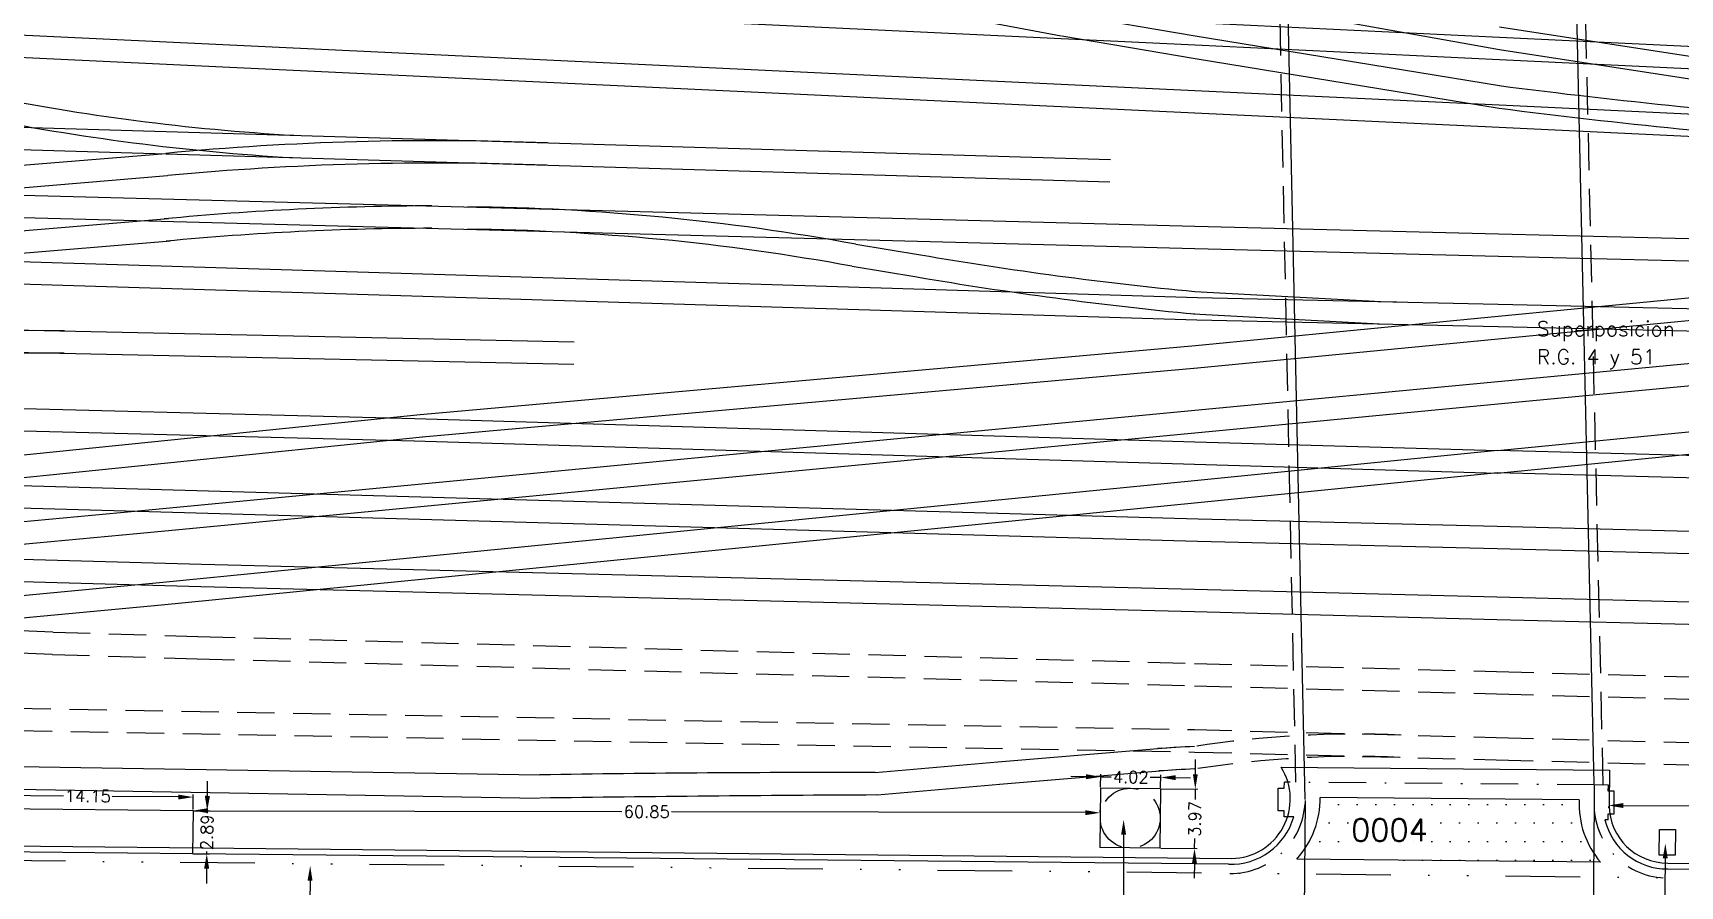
# Model space of a CAD drawing. Header units: metres. Extents: x -2640 to -492, y 2614 to 2999.
# Drawn here: x -1727.9 to -1617.4, y 2697.9 to 2755.2 of the extents above; entities that cross this region are included whole.
import ezdxf

# ---------------------------------------------------------------- set-up
doc = ezdxf.new("R2010")
doc.units = ezdxf.units.M
doc.header["$LTSCALE"] = 10
doc.header["$MEASUREMENT"] = 0
for name, pattern in [('DASHDOT2', [0.5, 0.25, -0.125, 0, -0.125]), ('DASHED2', [0.375, 0.25, -0.125]), ('DIVIDE', [1.25, 0.5, -0.25, 0, -0.25, 0, -0.25]), ('HIDDEN', [0.375, 0.25, -0.125])]:
    doc.linetypes.add(name, pattern=pattern)
doc.layers.get('DEFPOINTS').update_dxf_attribs({"linetype": 'CONTINUOUS'})
for name, color, linetype in [('CALLES', 2, 'CONTINUOUS'), ('COTAS', 2, 'CONTINUOUS'), ('EDIFICIOS', 4, 'CONTINUOUS'), ('HABILITA', 181, 'CONTINUOUS'), ('LIMITE', 2, 'DASHDOT2'), ('PROYEC', 2, 'HIDDEN'), ('TEXT-02', 2, 'CONTINUOUS'), ('TEXT-03', 3, 'CONTINUOUS'), ('Titulo (Solo límites)', 102, 'DIVIDE'), ('TMR', 220, 'CONTINUOUS'), ('VIAS', 1, 'CONTINUOUS')]:
    doc.layers.add(name, color=color, linetype=linetype)
doc.styles.add('ROMANS', font='romans.shx')
doc.dimstyles.new('CHICAS', dxfattribs={"dimtxt": 0.8, "dimasz": 1, "dimexe": 0.18, "dimexo": 0.0625, "dimgap": 0.09, "dimtad": 0, "dimzin": 0, "dimdsep": 46, "dimtxsty": 'ROMANS', "dimcen": 0.09, "dimclrd": 1, "dimclre": 1, "dimclrt": 7, "dimadec": 0, "dimazin": 0, "dimtfac": 1, "dimtmove": 2, "dimatfit": 3, "dimfxl": 0, "dimtolj": 1, "dimtzin": 0, "dimarcsym": 0})

# ---------------------------------------------------------------- blocks, each defined once
blk = doc.blocks.new('*D290')
at = {"layer": 'COTAS', "color": 1, "lineweight": -2}
for p, q in [((-1621.2, 2703.33), (-1558.18, 2703.09)), ((-1622.2, 2703.27), (-1622.2, 2703.16)), ((-1491.12, 2702.82), (-1554.15, 2703.07)), ((-1490.12, 2702.76), (-1490.13, 2702.64))]:
    blk.add_line(p, q, dxfattribs=at)
at = {"layer": 'COTAS', "color": 1}
for points in [[(-1621.2, 2703.5), (-1621.2, 2703.17), (-1622.2, 2703.34)], [(-1491.12, 2702.99), (-1491.13, 2702.66), (-1490.12, 2702.82)]]:
    blk.add_solid(points, dxfattribs=at)
at = {"layer": 'DEFPOINTS', "color": 0}
for p in [(-1622.2, 2703.34), (-1622.2, 2703.34), (-1490.12, 2702.82)]:
    blk.add_point(p, dxfattribs=at)
at = {"layer": 'COTAS', "color": 7, "insert": (-1556.16, 2703.08), "char_height": 0.8, "attachment_point": 5, "rotation": 359.7758, "style": 'ROMANS'}
blk.add_mtext('\\A1;132.08', dxfattribs=at)
blk = doc.blocks.new('*D293')
at = {"layer": 'COTAS', "color": 1, "lineweight": -2}
for p, q in [((-1642.54, 2703.67), (-1642.61, 2696.25)), ((-1814.76, 2700.45), (-1814.78, 2697.91)), ((-1813.78, 2698.08), (-1733.82, 2697.31)), ((-1643.61, 2696.44), (-1729.79, 2697.27))]:
    blk.add_line(p, q, dxfattribs=at)
at = {"layer": 'COTAS', "color": 1}
for points in [[(-1813.78, 2698.25), (-1813.78, 2697.91), (-1814.78, 2698.09)], [(-1643.61, 2696.6), (-1643.61, 2696.27), (-1642.61, 2696.43)]]:
    blk.add_solid(points, dxfattribs=at)
at = {"layer": 'DEFPOINTS', "color": 0}
for p in [(-1642.54, 2703.73), (-1814.76, 2700.52), (-1642.61, 2696.43)]:
    blk.add_point(p, dxfattribs=at)
at = {"layer": 'COTAS', "color": 7, "insert": (-1731.81, 2697.29), "char_height": 0.8, "attachment_point": 5, "rotation": 359.4468, "style": 'ROMANS'}
blk.add_mtext('\\A1;172.18', dxfattribs=at)
blk = doc.blocks.new('*D294')
at = {"layer": 'COTAS', "color": 1, "lineweight": -2}
for p, q in [((-1642.54, 2703.67), (-1642.61, 2696.22)), ((-1623.16, 2703.48), (-1623.23, 2696.03)), ((-1641.61, 2696.39), (-1634.55, 2696.32)), ((-1624.23, 2696.22), (-1631.29, 2696.29))]:
    blk.add_line(p, q, dxfattribs=at)
at = {"layer": 'COTAS', "color": 1}
for points in [[(-1641.61, 2696.56), (-1641.61, 2696.23), (-1642.61, 2696.4)], [(-1624.23, 2696.38), (-1624.23, 2696.05), (-1623.23, 2696.21)]]:
    blk.add_solid(points, dxfattribs=at)
at = {"layer": 'DEFPOINTS', "color": 0}
for p in [(-1642.54, 2703.73), (-1623.16, 2703.54), (-1642.61, 2696.4)]:
    blk.add_point(p, dxfattribs=at)
at = {"layer": 'COTAS', "color": 7, "insert": (-1632.92, 2696.3), "char_height": 0.8, "attachment_point": 5, "rotation": 359.4205, "style": 'ROMANS'}
blk.add_mtext('\\A1;19.38', dxfattribs=at)
blk = doc.blocks.new('*D295')
at = {"layer": 'COTAS', "color": 1, "lineweight": -2}
for p, q in [((-1657.25, 2705.27), (-1658.25, 2705.28)), ((-1656.26, 2704.56), (-1656.25, 2705.44)), ((-1656.25, 2705.26), (-1655.55, 2705.25)), ((-1652.23, 2705.22), (-1652.93, 2705.22)), ((-1652.24, 2704.52), (-1652.23, 2705.4)), ((-1651.23, 2705.21), (-1650.23, 2705.2))]:
    blk.add_line(p, q, dxfattribs=at)
at = {"layer": 'COTAS', "color": 1}
for points in [[(-1657.25, 2705.44), (-1657.25, 2705.1), (-1656.25, 2705.26)], [(-1651.23, 2705.37), (-1651.23, 2705.04), (-1652.23, 2705.22)]]:
    blk.add_solid(points, dxfattribs=at)
at = {"layer": 'DEFPOINTS', "color": 0}
for p in [(-1656.26, 2704.49), (-1656.25, 2705.26), (-1652.24, 2704.45)]:
    blk.add_point(p, dxfattribs=at)
at = {"layer": 'COTAS', "color": 7, "insert": (-1654.24, 2705.24), "char_height": 0.8, "attachment_point": 5, "rotation": 359.4066, "style": 'ROMANS'}
blk.add_mtext('\\A1;4.02', dxfattribs=at)
blk = doc.blocks.new('*D296')
at = {"layer": 'COTAS', "color": 1, "lineweight": -2}
for p, q in [((-1649.9, 2705.43), (-1649.89, 2706.43)), ((-1652.18, 2704.45), (-1649.73, 2704.43)), ((-1649.91, 2704.43), (-1649.92, 2703.75)), ((-1649.96, 2700.46), (-1649.95, 2701.13)), ((-1652.22, 2700.48), (-1649.78, 2700.46)), ((-1649.97, 2699.46), (-1649.98, 2698.46))]:
    blk.add_line(p, q, dxfattribs=at)
at = {"layer": 'COTAS', "color": 1}
for points in [[(-1650.07, 2705.43), (-1649.74, 2705.43), (-1649.91, 2704.43)], [(-1650.13, 2699.46), (-1649.8, 2699.46), (-1649.96, 2700.46)]]:
    blk.add_solid(points, dxfattribs=at)
at = {"layer": 'DEFPOINTS', "color": 0}
for p in [(-1652.24, 2704.45), (-1652.28, 2700.48), (-1649.96, 2700.46)]:
    blk.add_point(p, dxfattribs=at)
at = {"layer": 'COTAS', "color": 7, "insert": (-1649.94, 2702.44), "char_height": 0.8, "attachment_point": 5, "rotation": 89.4066, "style": 'ROMANS'}
blk.add_mtext('\\A1;3.97', dxfattribs=at)
blk = doc.blocks.new('*D297')
at = {"layer": 'COTAS', "color": 1, "lineweight": -2}
for p, q in [((-1717.13, 2703.06), (-1717.13, 2703.17)), ((-1716.13, 2702.99), (-1688.37, 2702.93)), ((-1657.28, 2702.86), (-1685.03, 2702.92)), ((-1656.28, 2702.92), (-1656.28, 2703.03))]:
    blk.add_line(p, q, dxfattribs=at)
at = {"layer": 'COTAS', "color": 1}
for points in [[(-1716.13, 2703.16), (-1716.13, 2702.83), (-1717.13, 2702.99)], [(-1657.28, 2703.02), (-1657.28, 2702.69), (-1656.28, 2702.85)]]:
    blk.add_solid(points, dxfattribs=at)
at = {"layer": 'DEFPOINTS', "color": 0}
for p in [(-1717.13, 2702.99), (-1656.28, 2702.85), (-1656.28, 2702.85)]:
    blk.add_point(p, dxfattribs=at)
at = {"layer": 'COTAS', "color": 7, "insert": (-1686.7, 2702.92), "char_height": 0.8, "attachment_point": 5, "rotation": 359.8662, "style": 'ROMANS'}
blk.add_mtext('\\A1;60.85', dxfattribs=at)
blk = doc.blocks.new('*D300')
at = {"layer": 'COTAS', "color": 1, "lineweight": -2}
for p, q in [((-1716.17, 2703.98), (-1716.16, 2704.98)), ((-1717.07, 2702.99), (-1716, 2702.98)), ((-1716.18, 2702.98), (-1716.18, 2702.83)), ((-1717.09, 2700.1), (-1716.03, 2700.09)), ((-1716.21, 2700.1), (-1716.21, 2700.25)), ((-1716.22, 2699.1), (-1716.23, 2698.1))]:
    blk.add_line(p, q, dxfattribs=at)
at = {"layer": 'COTAS', "color": 1}
for points in [[(-1716.34, 2703.99), (-1716, 2703.98), (-1716.18, 2702.98)], [(-1716.39, 2699.1), (-1716.05, 2699.09), (-1716.21, 2700.1)]]:
    blk.add_solid(points, dxfattribs=at)
at = {"layer": 'DEFPOINTS', "color": 0}
for p in [(-1717.13, 2702.99), (-1717.16, 2700.1), (-1716.21, 2700.1)]:
    blk.add_point(p, dxfattribs=at)
at = {"layer": 'COTAS', "color": 7, "insert": (-1716.2, 2701.54), "char_height": 0.8, "attachment_point": 5, "rotation": 89.4066, "style": 'ROMANS'}
blk.add_mtext('\\A1;2.89', dxfattribs=at)
blk = doc.blocks.new('*D302')
at = {"layer": 'COTAS', "color": 1, "lineweight": -2}
for p, q in [((-1731.28, 2703.2), (-1731.27, 2704.22)), ((-1730.27, 2704.03), (-1725.83, 2703.99)), ((-1718.12, 2703.91), (-1722.56, 2703.95)), ((-1717.13, 2703.06), (-1717.12, 2704.08))]:
    blk.add_line(p, q, dxfattribs=at)
at = {"layer": 'COTAS', "color": 1}
for points in [[(-1730.27, 2704.2), (-1730.27, 2703.87), (-1731.27, 2704.04)], [(-1718.12, 2704.07), (-1718.12, 2703.74), (-1717.12, 2703.9)]]:
    blk.add_solid(points, dxfattribs=at)
at = {"layer": 'DEFPOINTS', "color": 0}
for p in [(-1717.12, 2703.9), (-1731.28, 2703.14), (-1717.13, 2702.99)]:
    blk.add_point(p, dxfattribs=at)
at = {"layer": 'COTAS', "color": 7, "insert": (-1724.19, 2703.97), "char_height": 0.8, "attachment_point": 5, "rotation": 359.4066, "style": 'ROMANS'}
blk.add_mtext('\\A1;14.15', dxfattribs=at)

msp = doc.modelspace()

# ---------------------------------------------------------------- hatches: boundary and pattern name
at = {"layer": 'HABILITA'}
h = msp.add_hatch(dxfattribs=at)
h.set_pattern_fill('DOTS', color=256, scale=20, style=0)
h.set_pattern_definition([(0, (-2264.68, 1649.6632), (0.625, 1.25), [0, -1.25])])
h.paths.add_polyline_path([(-1622.721, 2699.527, -0.1944542), (-1624.151, 2703.722), (-1641.538, 2703.883, -0.19139), (-1643.105, 2699.738)])

# ---------------------------------------------------------------- linework, layer by layer
at = {"layer": 'CALLES'}
for p, q in [((-1642.537, 2703.734), (-1644.242, 2783.221)), ((-1623.146, 2704.796), (-1624.875, 2781.207))]:
    msp.add_line(p, q, dxfattribs=at)
at = {"layer": 'COTAS'}
for p, q in [((-1644.354, 2702.979), (-1644.339, 2704.509)), ((-1644.339, 2704.509), (-1643.939, 2704.505)), ((-1643.939, 2704.505), (-1643.935, 2704.905)), ((-1623.147, 2704.713), (-1623.159, 2703.476)), ((-1622.202, 2704.704), (-1623.147, 2704.713)), ((-1622.206, 2704.304), (-1622.202, 2704.704)), ((-1621.806, 2704.3), (-1622.206, 2704.304)), ((-1621.821, 2702.77), (-1621.806, 2704.3)), ((-1643.954, 2702.975), (-1644.354, 2702.979)), ((-1643.958, 2702.575), (-1643.954, 2702.975)), ((-1622.225, 2702.374), (-1622.221, 2702.774)), ((-1622.221, 2702.774), (-1621.821, 2702.77))]:
    msp.add_line(p, q, dxfattribs=at)
at = {"layer": 'COTAS', "color": 1}
for p, q in [((-1654.716, 2701.384), (-1654.716, 2689.872)), ((-1709.285, 2698.295), (-1709.352, 2691.83))]:
    msp.add_line(p, q, dxfattribs=at)
for points in [[(-1654.883, 2701.384), (-1654.55, 2701.384), (-1654.716, 2702.384)], [(-1709.451, 2698.297), (-1709.118, 2698.294), (-1709.274, 2699.295)]]:
    msp.add_solid(points, dxfattribs=at)
at = {"layer": 'EDIFICIOS', "color": 2, "linetype": 'HIDDEN'}
for p, q in [((-1643.164, 2704.901), (-1644.756, 2781.652)), ((-1622.547, 2704.707), (-1624.294, 2781.228))]:
    msp.add_line(p, q, dxfattribs=at)
at = {"layer": 'EDIFICIOS'}
for p, q in [((-1656.259, 2704.494), (-1656.3, 2700.525)), ((-1652.239, 2704.453), (-1656.259, 2704.494)), ((-1652.239, 2704.453), (-1652.28, 2700.483)), ((-1731.277, 2703.141), (-1717.128, 2702.995)), ((-1717.128, 2702.995), (-1717.157, 2700.105)), ((-1717.157, 2700.105), (-1748.186, 2700.426)), ((-1652.28, 2700.483), (-1656.3, 2700.525))]:
    msp.add_line(p, q, dxfattribs=at)
at = {"layer": 'EDIFICIOS', "color": 2}
for p, q in [((-1643.308, 2702.568), (-1643.958, 2702.575)), ((-1622.225, 2702.374), (-1622.431, 2702.376)), ((-1647.684, 2699.395), (-1717.157, 2700.105)), ((-1618.211, 2699.08), (-1490.179, 2697.754))]:
    msp.add_line(p, q, dxfattribs=at)
at = {"layer": 'EDIFICIOS'}
msp.add_lwpolyline([(-1618.774, 2701.728), (-1617.703, 2701.718), (-1617.72, 2700.002), (-1618.79, 2700.013)], close=True, dxfattribs=at)
at = {"layer": 'EDIFICIOS', "color": 2}
for centre, radius, start, end in [((-1647.516, 2703.768), 4.376, 267.79, 344.09083), ((-1618.268, 2703.357), 4.278, 193.25244, 270.76577)]:
    msp.add_arc(centre, radius, start, end, dxfattribs=at)
at = {"layer": 'HABILITA'}
for p, q in [((-1624.151, 2703.722), (-1641.538, 2703.883)), ((-1622.721, 2699.527), (-1643.105, 2699.738))]:
    msp.add_line(p, q, dxfattribs=at)
for centre, radius, start, end in [((-1647.537, 2703.782), 6, 317.61811, 0.95738), ((-1618.246, 2703.394), 5.914, 176.82101, 220.83734)]:
    msp.add_arc(centre, radius, start, end, dxfattribs=at)
at = {"layer": 'LIMITE', "color": 2}
msp.add_line((-1623.147, 2704.713), (-1643.935, 2704.905), dxfattribs=at)
at = {"layer": 'LIMITE'}
for centre, radius, start, end in [((-1647.537, 2703.782), 5, 269.40657, 359.44676), ((-1618.246, 2703.394), 4.914, 178.12199, 270.35071)]:
    msp.add_arc(centre, radius, start, end, dxfattribs=at)
at = {"layer": 'PROYEC'}
msp.add_circle((-1654.269, 2702.489), 2.01, dxfattribs=at)
at = {"layer": 'TEXT-03', "color": 1}
msp.add_line((-1618.389, 2699.794), (-1618.485, 2689.881), dxfattribs=at)
msp.add_solid([(-1618.556, 2699.796), (-1618.223, 2699.792), (-1618.38, 2700.794)], dxfattribs=at)
at = {"layer": 'Titulo (Solo límites)'}
msp.add_line((-1395.504, 2696.173), (-1872.069, 2701.109), dxfattribs=at)
at = {"layer": 'TMR'}
msp.add_lwpolyline([(-2132.086, 2704.804), (-2090.082, 2704.723), (-2078.439, 2704.602), (-1897.447, 2702.372), (-1872.058, 2702.109), (-1647.461, 2699.783, 0.5831844), (-1644.148, 2705.907), (-1622.137, 2705.704), (-1622.16, 2703.331, 0.41183), (-1618.215, 2699.48), (-1394.675, 2697.165), (-1394.494, 2696.212), (-1354.311, 2695.796), (-1354.263, 2695.566), (-1342.074, 2695.669), (-1296.837, 2695.201), (-1288.166, 2695.111), (-1270.845, 2694.541), (-1237.168, 2694.193), (-1237.025, 2694.871), (-1193.88, 2693.742)], format="xyb", dxfattribs=at)
at = {"layer": 'VIAS'}
for p, q in [((-1812.036, 2762.08), (-1649.926, 2754.354)), ((-1649.923, 2757.709), (-1629.504, 2754.059)), ((-1669.283, 2756.916), (-1658.899, 2754.965)), ((-1658.622, 2756.439), (-1649.926, 2754.974)), ((-1649.925, 2755.856), (-1629.5, 2754.882)), ((-1629.496, 2755.576), (-1594.235, 2750.131)), ((-1731.139, 2755.144), (-1649.929, 2751.303)), ((-1658.871, 2754.96), (-1649.927, 2753.453)), ((-1649.926, 2754.974), (-1629.516, 2751.626)), ((-1649.926, 2754.354), (-1629.507, 2753.381)), ((-1629.5, 2754.882), (-1584.138, 2752.72)), ((-1731.21, 2753.646), (-1649.93, 2749.802)), ((-1649.927, 2753.453), (-1629.523, 2750.115)), ((-1629.507, 2753.381), (-1584.21, 2751.222)), ((-1629.504, 2754.059), (-1594.464, 2748.648)), ((-1649.929, 2751.303), (-1629.522, 2750.338)), ((-1772.604, 2750.147), (-1655.606, 2746.668)), ((-1649.93, 2749.802), (-1629.53, 2748.837)), ((-1629.522, 2750.338), (-1605.966, 2749.224)), ((-1772.604, 2748.646), (-1655.651, 2745.168)), ((-1629.53, 2748.837), (-1606.037, 2747.726)), ((-1857.745, 2747.714), (-1649.937, 2742.202)), ((-1731.361, 2746.058), (-1718.965, 2747.086)), ((-1857.785, 2746.215), (-1649.938, 2740.702)), ((-1731.237, 2744.563), (-1718.841, 2745.591)), ((-1629.592, 2736.155), (-1541.653, 2744.642)), ((-1629.6, 2734.647), (-1541.509, 2743.149)), ((-1731.171, 2741.684), (-1718.776, 2742.712)), ((-1649.937, 2742.202), (-1629.565, 2741.69)), ((-1786.744, 2741.586), (-1649.767, 2737.425)), ((-1731.047, 2740.189), (-1718.652, 2741.217)), ((-1672.672, 2740.988), (-1668.339, 2740.277)), ((-1629.565, 2741.69), (-1511.499, 2738.73)), ((-1786.79, 2740.086), (-1649.812, 2735.926)), ((-1649.938, 2740.702), (-1629.572, 2740.19)), ((-1629.572, 2740.19), (-1511.536, 2737.231)), ((-1672.915, 2739.508), (-1668.581, 2738.797)), ((-1649.941, 2737.819), (-1637.471, 2737.144)), ((-1629.614, 2731.786), (-1562.311, 2738.189)), ((-1649.767, 2737.425), (-1629.588, 2736.964)), ((-1629.621, 2730.278), (-1562.169, 2736.696)), ((-1629.588, 2736.964), (-1559.179, 2735.357)), ((-1650.022, 2736.321), (-1637.552, 2735.647)), ((-1649.889, 2734.196), (-1629.592, 2736.155)), ((-1649.812, 2735.926), (-1629.596, 2735.464)), ((-1629.596, 2735.464), (-1559.213, 2733.857)), ((-1730.338, 2735.274), (-1691.569, 2734.448)), ((-1649.756, 2732.701), (-1629.6, 2734.647)), ((-1730.37, 2733.774), (-1691.601, 2732.948)), ((-1701.893, 2729.558), (-1649.889, 2734.196)), ((-1701.76, 2728.064), (-1649.756, 2732.701)), ((-1649.948, 2729.851), (-1629.614, 2731.786)), ((-1750.928, 2730.535), (-1702.249, 2729.304)), ((-1721.036, 2723.088), (-1649.948, 2729.851)), ((-1649.949, 2728.344), (-1629.621, 2730.278)), ((-1758.018, 2723.859), (-1701.893, 2729.558)), ((-1750.966, 2729.036), (-1702.287, 2727.805)), ((-1702.249, 2729.304), (-1649.95, 2727.733)), ((-1629.637, 2727.147), (-1608.482, 2729.233)), ((-1757.866, 2722.367), (-1701.742, 2728.065)), ((-1720.894, 2721.595), (-1649.949, 2728.344)), ((-1702.294, 2727.805), (-1649.951, 2726.233)), ((-1649.95, 2727.733), (-1629.637, 2727.147)), ((-1629.644, 2725.639), (-1608.335, 2727.74)), ((-1649.952, 2725.144), (-1629.637, 2727.179)), ((-1629.637, 2727.179), (-1616.088, 2726.811)), ((-1649.953, 2723.636), (-1629.644, 2725.679)), ((-1649.951, 2726.233), (-1629.644, 2725.639)), ((-1629.644, 2725.679), (-1616.129, 2725.311)), ((-1728.732, 2724.799), (-1649.721, 2722.573)), ((-1719.384, 2718.297), (-1649.952, 2725.144)), ((-1728.774, 2723.299), (-1649.763, 2721.073)), ((-1719.237, 2716.804), (-1649.953, 2723.636)), ((-1649.721, 2722.573), (-1629.662, 2722.072)), ((-1649.763, 2721.073), (-1629.669, 2720.571)), ((-1629.662, 2722.072), (-1349.38, 2715.07)), ((-1758.901, 2720.71), (-1716.562, 2719.538)), ((-1629.669, 2720.571), (-1349.417, 2713.57)), ((-1758.942, 2719.211), (-1716.603, 2718.039)), ((-1716.562, 2719.538), (-1649.958, 2717.841)), ((-1756.682, 2714.803), (-1719.384, 2718.297)), ((-1716.6, 2718.039), (-1649.959, 2716.341)), ((-1649.958, 2717.841), (-1629.685, 2717.325)), ((-1756.543, 2713.309), (-1719.244, 2716.803)), ((-1629.685, 2717.325), (-1391.36, 2711.253)), ((-1649.959, 2716.341), (-1629.693, 2715.824)), ((-1629.693, 2715.824), (-1391.398, 2709.754)), ((-1663.159, 2706.269), (-1651.074, 2707.265)), ((-1758.503, 2706.439), (-1693.87, 2705.391)), ((-1671.386, 2705.541), (-1663.159, 2706.269)), ((-1663.036, 2704.774), (-1650.951, 2705.77)), ((-1758.543, 2704.939), (-1693.91, 2703.834)), ((-1671.253, 2704.047), (-1663.027, 2704.775))]:
    msp.add_line(p, q, dxfattribs=at)
at = {"layer": 'VIAS', "linetype": 'DASHED2'}
msp.add_line((-1637.471, 2737.144), (-1636.401, 2737.12), dxfattribs=at)
at = {"layer": 'VIAS', "color": 20, "linetype": 'HIDDEN'}
for p, q in [((-1726.524, 2714.967), (-1716.809, 2714.681)), ((-1716.809, 2714.681), (-1649.962, 2712.874)), ((-1726.568, 2713.468), (-1716.854, 2713.182)), ((-1716.85, 2713.181), (-1649.964, 2711.374)), ((-1649.962, 2712.874), (-1629.71, 2712.327)), ((-1629.71, 2712.327), (-1414.636, 2706.513)), ((-1822.893, 2711.575), (-1649.966, 2708.427)), ((-1649.964, 2711.374), (-1629.717, 2710.826)), ((-1822.804, 2710.076), (-1649.968, 2706.926)), ((-1629.717, 2710.826), (-1414.676, 2705.014)), ((-1649.966, 2708.427), (-1629.732, 2707.901)), ((-1629.732, 2707.901), (-1488.322, 2704.228)), ((-1649.968, 2706.926), (-1629.739, 2706.401)), ((-1629.739, 2706.401), (-1488.361, 2702.729))]:
    msp.add_line(p, q, dxfattribs=at)
at = {"layer": 'VIAS'}
for centre, radius, start, end in [((-1701.704, 2898.218), 150.172, 258.5683, 266.69455), ((-1573.521, 3187.258), 439.216, 262.67546, 265.8579), ((-1573.521, 3187.258), 440.716, 262.69954, 265.8579), ((-1701.704, 2898.218), 151.672, 258.5683, 266.69455), ((-1700.861, 2554.78), 193.156, 87.77493, 95.37821), ((-1700.861, 2554.78), 191.656, 87.77493, 95.37821), ((-1700.764, 2551.056), 192.504, 90.1039, 95.45759), ((-1700.267, 2590.932), 152.572, 79.57993, 89.41454), ((-1700.764, 2551.056), 191.004, 90.1039, 95.45759), ((-1700.267, 2590.932), 151.072, 79.57993, 89.41454), ((-1625.613, 2989.947), 253.299, 260.28912, 264.48862), ((-1625.613, 2989.947), 254.799, 260.28912, 264.52087), ((-1727.655, 2615.529), 119.662, 89.09229, 94.32535), ((-1727.655, 2615.529), 118.162, 89.09229, 94.32535), ((-1836.845, 3923.554), 1206.039, 274.042052, 275.510287), ((-1836.845, 3923.554), 1207.539, 274.042052, 275.510287), ((-1577.29, 1456.517), 1252.891, 93.325466, 93.438977), ((-1674.922, 1550.303), 1155.243, 89.824602, 90.939772), ((-1577.29, 1456.517), 1251.391, 93.329517, 93.438977), ((-1658.128, 82.022), 2622.056, 90.287292, 90.781056)]:
    msp.add_arc(centre, radius, start, end, dxfattribs=at)
at = {"layer": 'VIAS', "color": 20, "linetype": 'HIDDEN'}
for radius in [299.159, 297.659]:
    msp.add_arc((-1738.513, 2416.048), radius, 87.70337, 94.30574, dxfattribs=at)
at = {"layer": 'VIAS', "linetype": 'DASHED2'}
for radius in [72.018, 70.518]:
    msp.add_arc((-1639.068, 2636.11), radius, 87.63637, 98.70462, dxfattribs=at)

# ---------------------------------------------------------------- texts
at = {"layer": 'TEXT-02', "style": 'ROMANS'}
for s, p in [('Superposicion', (-1627.004, 2734.815)), ('R.G. 4 y 51', (-1627.004, 2732.937))]:
    msp.add_text(s, height=1, dxfattribs=at).set_placement(p)
at = {"layer": 'TEXT-03', "color": 4, "style": 'ROMANS'}
msp.add_text('0004', height=1.5, dxfattribs=at).set_placement((-1639.455, 2700.938))

# ---------------------------------------------------------------- dimensions: what is measured, and where the dimension line sits
at = {"layer": 'COTAS'}
for p1, p2, distance, picture, middle in [((-1652.239, 2704.453), (-1656.259, 2704.494), -0.764, '*D295', (-1654.241, 2705.237)), ((-1652.239, 2704.453), (-1652.28, 2700.483), 2.324, '*D296', (-1649.935, 2702.444)), ((-1731.277, 2703.141), (-1717.128, 2702.995), 0.903, '*D302', (-1724.193, 2703.971)), ((-1717.128, 2702.995), (-1717.157, 2700.105), 0.946, '*D300', (-1716.196, 2701.54)), ((-1717.128, 2702.995), (-1656.276, 2702.853), 0, '*D297', (-1686.702, 2702.924)), ((-1623.158, 2703.538), (-1642.537, 2703.734), 7.332, '*D294', (-1632.922, 2696.305)), ((-1490.124, 2702.82), (-1622.202, 2703.337), 0, '*D290', (-1556.163, 2703.078))]:
    dim = msp.add_aligned_dim(p1=p1, p2=p2, distance=distance, dimstyle='CHICAS', dxfattribs=at)
    dim.commit()
    dim.dimension.update_dxf_attribs({"geometry": picture, "text_midpoint": middle})
dim = msp.add_linear_dim(base=(-1642.608, 2696.428), p1=(-1814.756, 2700.516), p2=(-1642.537, 2703.734), angle=359.44676, dimstyle='CHICAS', dxfattribs=at)
dim.commit()
dim.dimension.update_dxf_attribs({"geometry": '*D293', "text_midpoint": (-1731.806, 2697.29), "dimtype": 160})

doc.saveas('drawing.dxf')
